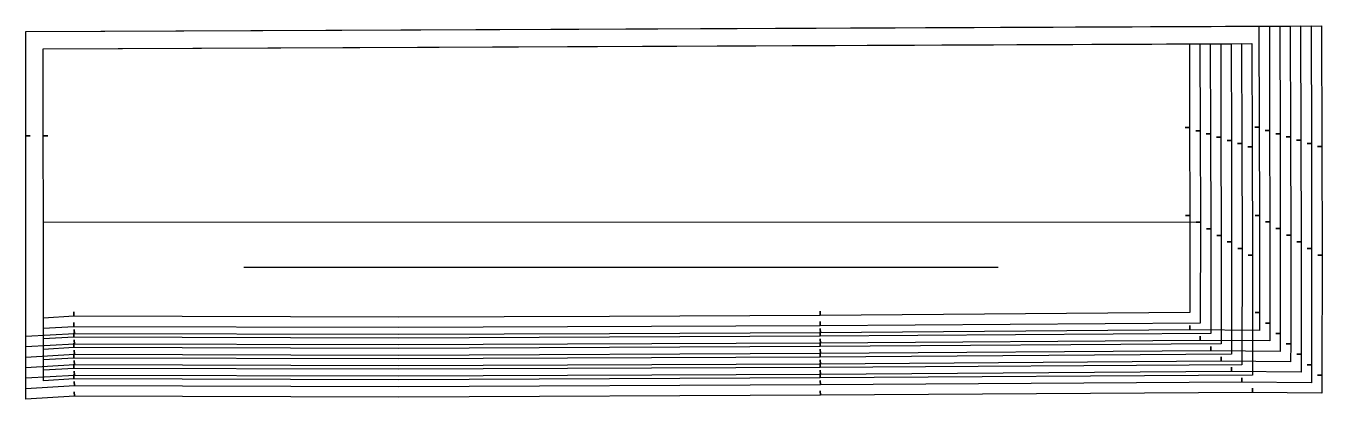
# Model space of a CAD drawing. Header units: inches. Extents: x 0 to 29.4, y 0 to 8.5.
import ezdxf

# ---------------------------------------------------------------- set-up
doc = ezdxf.new("R2010")
doc.units = ezdxf.units.IN

msp = doc.modelspace()

# ---------------------------------------------------------------- linework, layer by layer
at = {"layer": 'T001L001'}
for points in [[(0, 8.327), (29.34, 8.456), (29.347, 5.722), (29.248, 5.721), (29.347, 5.722), (29.353, 3.26), (29.254, 3.26), (29.353, 3.26), (29.35, 0.543), (29.252, 0.543), (29.35, 0.543), (29.35, 0.136), (27.775, 0.15), (27.774, 0.248), (27.775, 0.15), (17.991, 0.086), (17.99, 0.184), (17.991, 0.086), (8.443, 0.045), (1.097, 0.065), (1.094, 0.163), (1.097, 0.065), (0.001, 0), (0.001, 3.999), (0.001, 5.968), (0.099, 5.968), (0.001, 5.968), (0, 8.327)], [(0, 8.327), (29.104, 8.455), (29.11, 5.794), (29.012, 5.794), (29.11, 5.794), (29.116, 3.411), (29.018, 3.411), (29.116, 3.411), (29.114, 0.78), (29.016, 0.78), (29.114, 0.78), (29.114, 0.372), (27.539, 0.386), (27.538, 0.484), (27.539, 0.386), (17.991, 0.322), (17.99, 0.42), (17.991, 0.322), (8.443, 0.281), (1.097, 0.301), (1.094, 0.399), (1.097, 0.301), (0.001, 0.236), (0.001, 3.999), (0.001, 5.968), (0.099, 5.968), (0.001, 5.968), (0, 8.327)], [(0, 8.327), (28.867, 8.454), (28.874, 5.867), (28.776, 5.867), (28.874, 5.867), (28.88, 3.561), (28.782, 3.561), (28.88, 3.561), (28.878, 1.016), (28.78, 1.016), (28.878, 1.016), (28.878, 0.609), (27.303, 0.622), (27.302, 0.72), (27.303, 0.622), (17.991, 0.558), (17.99, 0.657), (17.991, 0.558), (8.443, 0.517), (1.097, 0.537), (1.094, 0.635), (1.097, 0.537), (0.001, 0.472), (0.001, 3.999), (0.001, 5.968), (0.099, 5.968), (0.001, 5.968), (0, 8.327)], [(0, 8.327), (28.631, 8.453), (28.638, 5.94), (28.539, 5.94), (28.638, 5.94), (28.644, 3.712), (28.545, 3.712), (28.644, 3.712), (28.642, 1.252), (28.543, 1.252), (28.642, 1.252), (28.641, 0.845), (27.067, 0.858), (27.066, 0.957), (27.067, 0.858), (17.991, 0.794), (17.99, 0.893), (17.991, 0.794), (8.443, 0.753), (1.097, 0.773), (1.094, 0.872), (1.097, 0.773), (0.001, 0.708), (0.001, 3.999), (0.001, 5.968), (0.099, 5.968), (0.001, 5.968), (0, 8.327)], [(0, 8.327), (28.395, 8.452), (28.401, 6.013), (28.303, 6.013), (28.401, 6.013), (28.407, 3.862), (28.309, 3.862), (28.407, 3.862), (28.406, 1.488), (28.307, 1.488), (28.406, 1.488), (28.405, 1.081), (26.83, 1.095), (26.83, 1.193), (26.83, 1.095), (17.991, 1.031), (17.99, 1.129), (17.991, 1.031), (8.443, 0.989), (1.097, 1.009), (1.094, 1.108), (1.097, 1.009), (0.001, 0.944), (0.001, 3.999), (0.001, 5.968), (0.099, 5.968), (0.001, 5.968), (0, 8.327)], [(0, 8.327), (28.159, 8.451), (28.165, 6.086), (28.067, 6.086), (28.165, 6.086), (28.171, 4.013), (28.073, 4.013), (28.171, 4.013), (28.169, 1.724), (28.071, 1.724), (28.169, 1.724), (28.169, 1.317), (26.594, 1.331), (26.593, 1.429), (26.594, 1.331), (17.991, 1.267), (17.99, 1.365), (17.991, 1.267), (8.443, 1.226), (1.097, 1.246), (1.094, 1.344), (1.097, 1.246), (0.001, 1.181), (0.001, 3.999), (0.001, 5.968), (0.099, 5.968), (0.001, 5.968), (0, 8.327)], [(0, 8.327), (27.922, 8.45), (27.929, 6.159), (27.831, 6.159), (27.929, 6.159), (27.935, 4.163), (27.836, 4.163), (27.935, 4.163), (27.933, 1.961), (27.835, 1.961), (27.933, 1.961), (27.933, 1.553), (26.358, 1.567), (26.357, 1.665), (26.358, 1.567), (17.991, 1.503), (17.99, 1.601), (17.991, 1.503), (13.217, 1.476), (8.443, 1.462), (1.097, 1.482), (1.094, 1.58), (1.097, 1.482), (0.001, 1.417), (0.001, 3.999), (0.001, 5.968), (0.099, 5.968), (0.001, 5.968), (0, 8.327)], [(0.393, 7.935), (27.766, 8.055), (27.772, 5.718), (27.673, 5.717), (27.772, 5.718), (27.778, 3.259), (27.68, 3.259), (27.778, 3.259), (27.776, 0.543), (17.988, 0.479), (17.988, 0.578), (17.988, 0.479), (8.443, 0.438), (1.086, 0.458), (1.083, 0.557), (1.086, 0.458), (0.395, 0.417), (0.395, 3.999), (0.394, 5.968), (0.493, 5.968), (0.394, 5.968), (0.393, 7.935)], [(0.393, 7.935), (27.53, 8.054), (27.536, 5.79), (27.437, 5.79), (27.536, 5.79), (27.542, 3.41), (27.443, 3.409), (27.542, 3.41), (27.539, 0.78), (17.988, 0.716), (17.988, 0.814), (17.988, 0.716), (8.443, 0.675), (1.086, 0.695), (1.083, 0.793), (1.086, 0.695), (0.395, 0.654), (0.395, 3.999), (0.394, 5.968), (0.493, 5.968), (0.394, 5.968), (0.393, 7.935)], [(0.393, 7.935), (27.294, 8.053), (27.299, 5.863), (27.201, 5.863), (27.299, 5.863), (27.305, 3.56), (27.207, 3.56), (27.305, 3.56), (27.303, 1.016), (17.988, 0.952), (17.988, 1.05), (17.988, 0.952), (8.443, 0.911), (1.086, 0.931), (1.083, 1.029), (1.086, 0.931), (0.395, 0.89), (0.395, 3.999), (0.394, 5.968), (0.493, 5.968), (0.394, 5.968), (0.393, 7.935)], [(0.393, 7.935), (27.057, 8.052), (27.063, 5.936), (26.965, 5.936), (27.063, 5.936), (27.069, 3.71), (26.97, 3.71), (27.069, 3.71), (27.067, 1.252), (17.988, 1.188), (17.988, 1.286), (17.988, 1.188), (8.443, 1.147), (1.086, 1.167), (1.083, 1.265), (1.086, 1.167), (0.395, 1.126), (0.395, 3.999), (0.394, 5.968), (0.493, 5.968), (0.394, 5.968), (0.393, 7.935)], [(0.393, 7.935), (26.821, 8.051), (26.827, 6.009), (26.728, 6.008), (26.827, 6.009), (26.832, 3.861), (26.734, 3.861), (26.832, 3.861), (26.831, 1.488), (17.988, 1.424), (17.988, 1.523), (17.988, 1.424), (8.443, 1.383), (1.086, 1.403), (1.083, 1.501), (1.086, 1.403), (0.395, 1.362), (0.395, 3.999), (0.394, 5.968), (0.493, 5.968), (0.394, 5.968), (0.393, 7.935)], [(0.393, 7.935), (26.585, 8.05), (26.59, 6.082), (26.492, 6.081), (26.59, 6.082), (26.596, 4.011), (26.498, 4.011), (26.596, 4.011), (26.595, 1.724), (17.988, 1.66), (17.988, 1.759), (17.988, 1.66), (8.443, 1.619), (1.086, 1.639), (1.083, 1.738), (1.086, 1.639), (0.395, 1.598), (0.395, 3.999), (0.394, 5.968), (0.493, 5.968), (0.394, 5.968), (0.393, 7.935)], [(0.393, 7.935), (26.349, 8.049), (26.354, 6.154), (26.256, 6.154), (26.354, 6.154), (26.36, 4.162), (26.261, 4.162), (26.36, 4.162), (26.358, 1.961), (17.988, 1.897), (17.988, 1.995), (17.988, 1.897), (13.216, 1.87), (8.443, 1.856), (1.086, 1.876), (1.083, 1.974), (1.086, 1.876), (0.395, 1.835), (0.395, 3.999), (0.394, 5.968), (0.493, 5.968), (0.394, 5.968), (0.393, 7.935)], [(26.596, 4.011), (0.395, 3.999)], [(4.934, 2.988), (22.019, 2.988)]]:
    msp.add_lwpolyline(points, dxfattribs=at)

doc.saveas('drawing.dxf')
